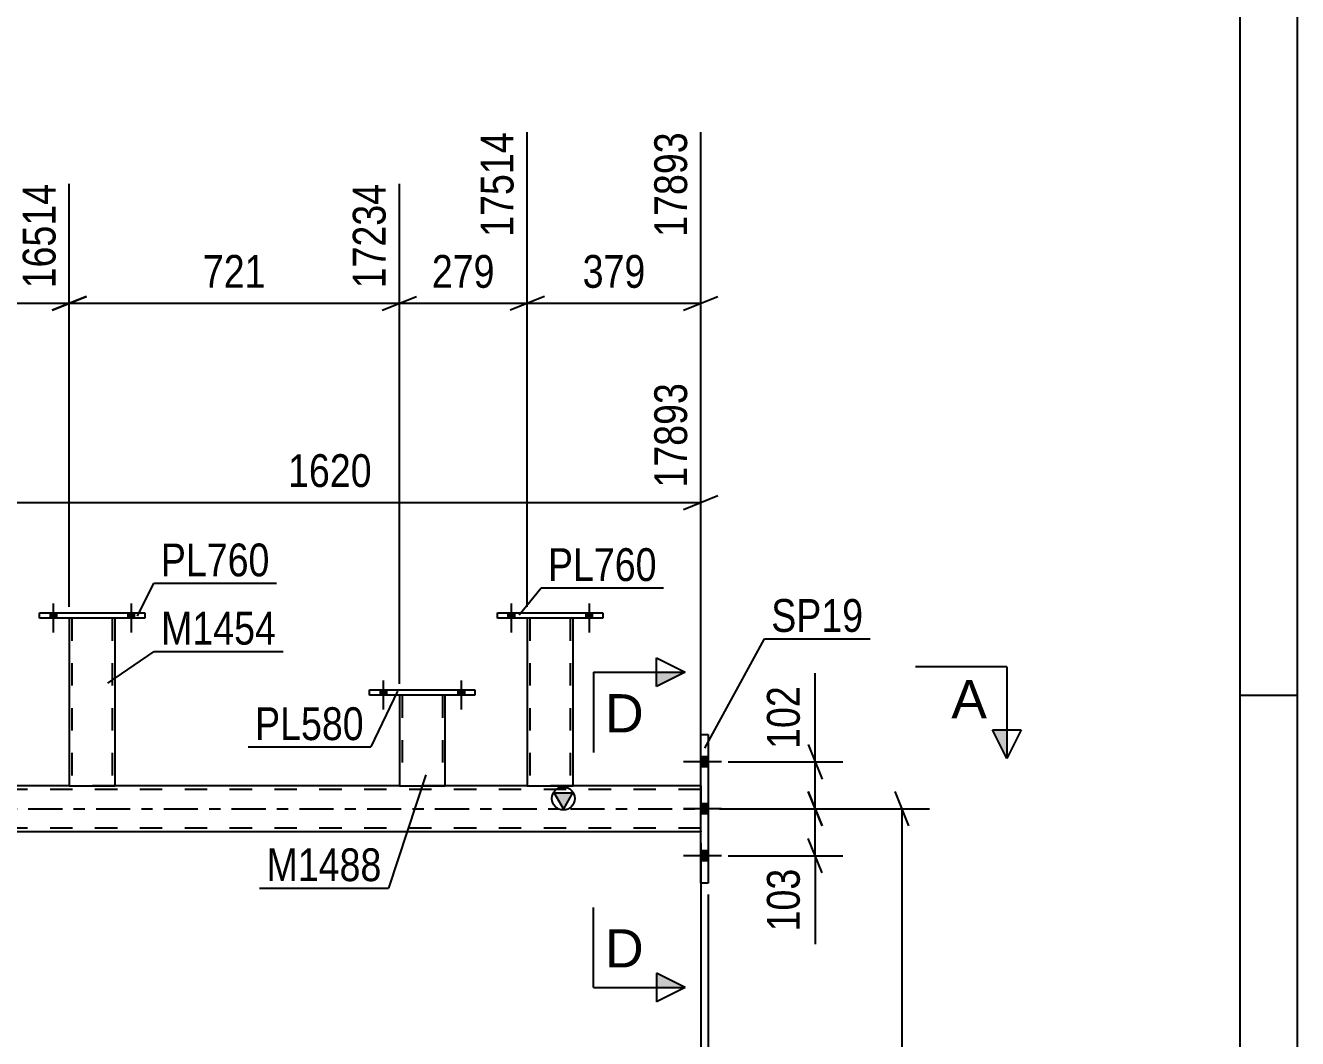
# Model space of a CAD drawing. Header units: millimetres. Extents: x -90 to 751, y -437 to 157.
# Drawn here: x 639.7 to 750.8, y -20.1 to 68.4 of the extents above; entities that cross this region are included whole.
import ezdxf

# ---------------------------------------------------------------- set-up
doc = ezdxf.new("R2010")
doc.units = ezdxf.units.MM
doc.linetypes.add('DXK_LINE_DOT2', pattern=[3.9198, 1.9599, -1.9599])
doc.linetypes.add('DXK_LINE_DOT3', pattern=[5.9187, 2.979, -0.9799, 0.9799, -0.9799])
doc.styles.add('Arial', font='ARIAL.TTF', dxfattribs={"height": 0.2})
doc.styles.add('Arial Narrow', font='ARIALN.TTF', dxfattribs={"height": 0.2})

# ---------------------------------------------------------------- blocks, each defined once
blk = doc.blocks.new('Unknown-814553232-1133')
at = {"color": 5, "linetype": 'Continuous'}
for p, q in [((750.81, -437.12), (750.81, 156.88)), ((745.81, -432.12), (745.81, 151.88)), ((750.81, 9.88), (745.81, 9.88))]:
    blk.add_line(p, q, dxfattribs=at)
blk = doc.blocks.new('Bolt-814553232-3927 - 3861')
at = {"linetype": 'Continuous'}
for points in [[(698.69, 4.54), (698.69, 3.66), (699.33, 3.66), (699.33, 4.54)], [(698.69, 4.54), (698.69, 3.66), (699.33, 3.66), (699.33, 4.54)], [(698.69, 4.54), (698.69, 3.66), (699.33, 3.66), (699.33, 4.54)], [(698.69, 0.44), (698.69, -0.44), (699.33, -0.44), (699.33, 0.44)], [(698.69, 0.44), (698.69, -0.44), (699.33, -0.44), (699.33, 0.44)], [(698.69, -3.66), (698.69, -4.54), (699.33, -4.54), (699.33, -3.66)], [(698.69, -3.66), (698.69, -4.54), (699.33, -4.54), (699.33, -3.66)], [(698.69, -3.66), (698.69, -4.54), (699.33, -4.54), (699.33, -3.66)]]:
    blk.add_hatch(color=1, dxfattribs=at).paths.add_polyline_path(points)
at = {"color": 1, "linetype": 'Continuous'}
for p, q in [((699.33, 4.54), (698.69, 4.54)), ((699.33, 4.54), (698.69, 4.54)), ((699.33, 4.54), (698.69, 4.54)), ((700.49, 4.1), (697.17, 4.1)), ((700.49, 4.1), (697.17, 4.1)), ((700.49, 4.1), (697.17, 4.1)), ((699.33, 3.66), (698.69, 3.66)), ((699.33, 3.66), (698.69, 3.66)), ((699.33, 3.66), (698.69, 3.66)), ((700.49, 0), (697.17, 0)), ((700.49, 0), (697.17, 0)), ((699.33, 0.44), (698.69, 0.44)), ((699.33, 0.44), (698.69, 0.44)), ((699.33, -0.44), (698.69, -0.44)), ((699.33, -0.44), (698.69, -0.44)), ((700.49, -4.1), (697.17, -4.1)), ((700.49, -4.1), (697.17, -4.1)), ((700.49, -4.1), (697.17, -4.1)), ((699.33, -3.66), (698.69, -3.66)), ((699.33, -3.66), (698.69, -3.66)), ((699.33, -3.66), (698.69, -3.66)), ((699.33, -4.54), (698.69, -4.54)), ((699.33, -4.54), (698.69, -4.54)), ((699.33, -4.54), (698.69, -4.54))]:
    blk.add_line(p, q, dxfattribs=at)
blk = doc.blocks.new('Part-814553232-3891 - 3861')
at = {"color": 2, "linetype": 'Continuous'}
for p, q in [((698.69, -6.5), (698.69, 6.5)), ((698.69, 6.5), (699.33, 6.5)), ((699.33, 6.5), (699.33, -6.5)), ((699.33, -6.5), (698.69, -6.5))]:
    blk.add_line(p, q, dxfattribs=at)
blk = doc.blocks.new('Part-814553232-9879 - 3861')
at = {"color": 2, "linetype": 'Continuous'}
for p, q in [((672.36, 9.91), (672.36, 2)), ((676.36, 2), (676.36, 9.91)), ((672.36, 2), (676.36, 2))]:
    blk.add_line(p, q, dxfattribs=at)
at = {"color": 7, "linetype": 'DXK_LINE_DOT2'}
for p, q in [((676.36, 9.91), (672.36, 9.91)), ((672.6, 9.91), (672.6, 2)), ((676.12, 9.91), (676.12, 2)), ((676.06, 2), (676.1, 2)), ((676.06, 2), (676.1, 2)), ((676.1, 2), (676.12, 2)), ((676.1, 2), (676.12, 2))]:
    blk.add_line(p, q, dxfattribs=at)
blk = doc.blocks.new('Part-814553232-3958 - 3861')
at = {"linetype": 'Continuous'}
blk.add_hatch(color=2, dxfattribs=at).paths.add_polyline_path([(686.69, 0), (685.89, 1.4), (687.49, 1.4)])
at = {"color": 7, "linetype": 'DXK_LINE_DOT2'}
for p, q in [((698.69, 1.68), (-17.02, 1.68)), ((647.53, 2), (643.53, 2)), ((676.36, 2), (672.36, 2)), ((687.53, 2), (683.53, 2)), ((698.69, 2), (698.69, -2)), ((698.69, -1.68), (-17.02, -1.68))]:
    blk.add_line(p, q, dxfattribs=at)
at = {"color": 2, "linetype": 'Continuous'}
for p, q in [((643.53, 2), (625.27, 2)), ((672.36, 2), (647.53, 2)), ((683.53, 2), (676.36, 2)), ((686.69, 0), (685.89, 1.4)), ((685.89, 1.4), (687.49, 1.4)), ((687.49, 1.4), (686.69, 0)), ((698.69, 2), (687.53, 2)), ((698.69, -2), (638.15, -2))]:
    blk.add_line(p, q, dxfattribs=at)
at = {"color": 7, "linetype": 'DXK_LINE_DOT3'}
blk.add_line((-17.02, 0), (698.69, 0), dxfattribs=at)
at = {"color": 2, "linetype": 'Continuous'}
blk.add_circle((686.69, 0.9), 1, dxfattribs=at)
blk = doc.blocks.new('Bolt-814553232-4112 - 3861')
at = {"linetype": 'Continuous'}
for points in [[(670.68, 9.91), (671.24, 9.91), (671.24, 10.39), (670.68, 10.39)], [(670.68, 9.91), (671.24, 9.91), (671.24, 10.39), (670.68, 10.39)], [(677.48, 9.91), (678.04, 9.91), (678.04, 10.39), (677.48, 10.39)], [(677.48, 9.91), (678.04, 9.91), (678.04, 10.39), (677.48, 10.39)]]:
    blk.add_hatch(color=1, dxfattribs=at).paths.add_polyline_path(points)
at = {"color": 1, "linetype": 'Continuous'}
for p, q in [((670.96, 11.19), (670.96, 8.67)), ((670.96, 11.19), (670.96, 8.67)), ((677.76, 11.19), (677.76, 8.67)), ((677.76, 11.19), (677.76, 8.67)), ((670.68, 10.39), (670.68, 9.91)), ((670.68, 10.39), (670.68, 9.91)), ((671.24, 10.39), (671.24, 9.91)), ((671.24, 10.39), (671.24, 9.91)), ((677.48, 10.39), (677.48, 9.91)), ((677.48, 10.39), (677.48, 9.91)), ((678.04, 10.39), (678.04, 9.91)), ((678.04, 10.39), (678.04, 9.91))]:
    blk.add_line(p, q, dxfattribs=at)
blk = doc.blocks.new('Bolt-814553232-4216 - 3861')
at = {"linetype": 'Continuous'}
for points in [[(641.85, 16.64), (642.41, 16.64), (642.41, 17.12), (641.85, 17.12)], [(641.85, 16.64), (642.41, 16.64), (642.41, 17.12), (641.85, 17.12)], [(648.65, 16.64), (649.21, 16.64), (649.21, 17.12), (648.65, 17.12)], [(648.65, 16.64), (649.21, 16.64), (649.21, 17.12), (648.65, 17.12)]]:
    blk.add_hatch(color=1, dxfattribs=at).paths.add_polyline_path(points)
at = {"color": 1, "linetype": 'Continuous'}
for p, q in [((642.13, 17.92), (642.13, 15.4)), ((642.13, 17.92), (642.13, 15.4)), ((648.93, 17.92), (648.93, 15.4)), ((648.93, 17.92), (648.93, 15.4)), ((641.85, 17.12), (641.85, 16.64)), ((641.85, 17.12), (641.85, 16.64)), ((642.41, 17.12), (642.41, 16.64)), ((642.41, 17.12), (642.41, 16.64)), ((648.65, 17.12), (648.65, 16.64)), ((648.65, 17.12), (648.65, 16.64)), ((649.21, 17.12), (649.21, 16.64)), ((649.21, 17.12), (649.21, 16.64))]:
    blk.add_line(p, q, dxfattribs=at)
blk = doc.blocks.new('Bolt-814553232-4221 - 3861')
at = {"linetype": 'Continuous'}
for points in [[(681.85, 16.64), (682.41, 16.64), (682.41, 17.12), (681.85, 17.12)], [(681.85, 16.64), (682.41, 16.64), (682.41, 17.12), (681.85, 17.12)], [(688.65, 16.64), (689.21, 16.64), (689.21, 17.12), (688.65, 17.12)], [(688.65, 16.64), (689.21, 16.64), (689.21, 17.12), (688.65, 17.12)]]:
    blk.add_hatch(color=1, dxfattribs=at).paths.add_polyline_path(points)
at = {"color": 1, "linetype": 'Continuous'}
for p, q in [((682.13, 17.92), (682.13, 15.4)), ((682.13, 17.92), (682.13, 15.4)), ((688.93, 17.92), (688.93, 15.4)), ((688.93, 17.92), (688.93, 15.4)), ((681.85, 17.12), (681.85, 16.64)), ((681.85, 17.12), (681.85, 16.64)), ((682.41, 17.12), (682.41, 16.64)), ((682.41, 17.12), (682.41, 16.64)), ((688.65, 17.12), (688.65, 16.64)), ((688.65, 17.12), (688.65, 16.64)), ((689.21, 17.12), (689.21, 16.64)), ((689.21, 17.12), (689.21, 16.64))]:
    blk.add_line(p, q, dxfattribs=at)
blk = doc.blocks.new('Part-814553232-4315 - 3861')
at = {"color": 2, "linetype": 'Continuous'}
for p, q in [((669.76, 10.39), (678.96, 10.39)), ((669.76, 9.91), (669.76, 10.39)), ((678.96, 10.39), (678.96, 9.91)), ((678.96, 9.91), (669.76, 9.91))]:
    blk.add_line(p, q, dxfattribs=at)
blk = doc.blocks.new('Part-814553232-4359 - 3861')
at = {"color": 2, "linetype": 'Continuous'}
for p, q in [((640.93, 17.12), (650.13, 17.12)), ((640.93, 16.64), (640.93, 17.12)), ((650.13, 17.12), (650.13, 16.64)), ((650.13, 16.64), (640.93, 16.64))]:
    blk.add_line(p, q, dxfattribs=at)
blk = doc.blocks.new('Part-814553232-4364 - 3861')
at = {"color": 2, "linetype": 'Continuous'}
for p, q in [((680.93, 17.12), (690.13, 17.12)), ((680.93, 16.64), (680.93, 17.12)), ((690.13, 17.12), (690.13, 16.64)), ((690.13, 16.64), (680.93, 16.64))]:
    blk.add_line(p, q, dxfattribs=at)
blk = doc.blocks.new('Part-814553232-9888 - 3861')
at = {"color": 2, "linetype": 'Continuous'}
for p, q in [((643.53, 16.64), (643.53, 2)), ((647.53, 2), (647.53, 16.64)), ((643.53, 2), (647.53, 2))]:
    blk.add_line(p, q, dxfattribs=at)
at = {"color": 7, "linetype": 'DXK_LINE_DOT2'}
for p, q in [((647.53, 16.64), (643.53, 16.64)), ((643.77, 16.64), (643.77, 2)), ((647.29, 16.64), (647.29, 2)), ((647.23, 2), (647.27, 2)), ((647.23, 2), (647.27, 2)), ((647.27, 2), (647.29, 2)), ((647.27, 2), (647.29, 2))]:
    blk.add_line(p, q, dxfattribs=at)
blk = doc.blocks.new('Part-814553232-9889 - 3861')
at = {"color": 2, "linetype": 'Continuous'}
for p, q in [((683.53, 16.64), (683.53, 2)), ((687.53, 2), (687.53, 16.64)), ((683.53, 2), (687.53, 2))]:
    blk.add_line(p, q, dxfattribs=at)
at = {"color": 7, "linetype": 'DXK_LINE_DOT2'}
for p, q in [((687.53, 16.64), (683.53, 16.64)), ((683.77, 16.64), (683.77, 2)), ((687.29, 16.64), (687.29, 2)), ((687.23, 2), (687.27, 2)), ((687.23, 2), (687.27, 2)), ((687.27, 2), (687.29, 2)), ((687.27, 2), (687.29, 2))]:
    blk.add_line(p, q, dxfattribs=at)
blk = doc.blocks.new('StraightDimension-814553232-21043 - 3861')
at = {"color": 7, "linetype": 'Continuous'}
for p, q in [((643.53, 17.64), (643.53, 54.59)), ((672.36, 10.91), (672.36, 54.59)), ((645.03, 44.75), (642.03, 43.55)), ((670.86, 43.55), (673.86, 44.75)), ((643.53, 44.15), (672.36, 44.15))]:
    blk.add_line(p, q, dxfattribs=at)
at = {"color": 0}
blk.add_wipeout([(661.28, 44.9), (661.28, 49.1), (654.6, 49.1), (654.6, 44.9)], dxfattribs=at)
at = {"color": 3, "style": 'Arial Narrow'}
blk.add_text('721', height=2.863, dxfattribs=at).set_placement((655.2, 45.5))
at = {"color": 0, "linetype": 'Continuous'}
blk.add_wipeout([(671.76, 55.19), (667.56, 55.19), (667.56, 44.85), (671.76, 44.85)], dxfattribs=at)
at = {"color": 3, "linetype": 'Continuous', "style": 'Arial Narrow'}
blk.add_text('17234', height=2.863, rotation=90.0002, dxfattribs=at).set_placement((671.16, 45.45))
blk = doc.blocks.new('StraightDimension-814553232-26634 - 3861')
at = {"color": 7, "linetype": 'Continuous'}
for p, q in [((708.68, 4.1), (708.68, 11.83)), ((708.68, 4.1), (708.68, 11.83)), ((708.08, 5.6), (709.28, 2.6)), ((701.07, 4.1), (711.08, 4.1)), ((708.68, 0), (708.68, 4.1)), ((709.28, -1.5), (708.08, 1.5)), ((701.07, 0), (711.08, 0))]:
    blk.add_line(p, q, dxfattribs=at)
at = {"color": 0}
blk.add_wipeout([(707.93, 11.31), (703.73, 11.31), (703.73, 4.62), (707.93, 4.62)], dxfattribs=at)
at = {"color": 3, "style": 'Arial Narrow'}
blk.add_text('102', height=2.863, rotation=90.0002, dxfattribs=at).set_placement((707.33, 5.23))
blk = doc.blocks.new('StraightDimension-814553232-21041 - 3861')
at = {"color": 7, "linetype": 'Continuous'}
for p, q in [((683.53, 17.64), (683.53, 59.09)), ((698.69, 3), (698.69, 59.09)), ((685.03, 44.75), (682.03, 43.55)), ((697.19, 43.55), (700.19, 44.75)), ((683.53, 44.15), (698.69, 44.15))]:
    blk.add_line(p, q, dxfattribs=at)
at = {"color": 0}
blk.add_wipeout([(694.45, 44.9), (694.45, 49.1), (687.77, 49.1), (687.77, 44.9)], dxfattribs=at)
at = {"color": 3, "style": 'Arial Narrow'}
blk.add_text('379', height=2.863, dxfattribs=at).set_placement((688.37, 45.5))
at = {"color": 0, "linetype": 'Continuous'}
blk.add_wipeout([(698.09, 59.69), (693.89, 59.69), (693.89, 49.35), (698.09, 49.35)], dxfattribs=at)
at = {"color": 3, "linetype": 'Continuous', "style": 'Arial Narrow'}
blk.add_text('17893', height=2.863, rotation=90.0002, dxfattribs=at).set_placement((697.49, 49.95))
blk = doc.blocks.new('StraightDimension-814553232-21044 - 3861')
at = {"color": 7, "linetype": 'Continuous'}
for p, q in [((621.27, 10.91), (621.27, 54.59)), ((643.53, 17.64), (643.53, 54.59)), ((622.77, 44.75), (619.77, 43.55)), ((642.03, 43.55), (645.03, 44.75)), ((621.27, 44.15), (643.53, 44.15))]:
    blk.add_line(p, q, dxfattribs=at)
at = {"color": 0}
blk.add_wipeout([(635.74, 44.9), (635.74, 49.1), (629.06, 49.1), (629.06, 44.9)], dxfattribs=at)
at = {"color": 3, "style": 'Arial Narrow'}
blk.add_text('556', height=2.863, dxfattribs=at).set_placement((629.66, 45.5))
at = {"color": 0, "linetype": 'Continuous'}
blk.add_wipeout([(642.93, 55.19), (638.73, 55.19), (638.73, 44.85), (642.93, 44.85)], dxfattribs=at)
at = {"color": 3, "linetype": 'Continuous', "style": 'Arial Narrow'}
blk.add_text('16514', height=2.863, rotation=90.0002, dxfattribs=at).set_placement((642.33, 45.45))
blk = doc.blocks.new('StraightDimension-814553232-4885 - 3861')
at = {"color": 7, "linetype": 'Continuous'}
for p, q in [((627.25, -3.5), (626.05, -0.5)), ((644.52, -2), (623.8, -2)), ((626.65, -123.22), (626.65, -2)), ((626.05, -121.72), (627.25, -124.72)), ((618.26, -123.22), (629.05, -123.22))]:
    blk.add_line(p, q, dxfattribs=at)
at = {"color": 0}
blk.add_wipeout([(625.9, -58.35), (621.7, -58.35), (621.7, -66.87), (625.9, -66.87)], dxfattribs=at)
at = {"color": 3, "style": 'Arial Narrow'}
blk.add_text('3031', height=2.863, rotation=90.0002, dxfattribs=at).set_placement((625.3, -66.27))
blk = doc.blocks.new('StraightDimension-814553232-26635 - 3861')
at = {"color": 7, "linetype": 'Continuous'}
for p, q in [((708.08, 1.5), (709.28, -1.5)), ((701.07, 0), (711.08, 0)), ((708.68, -4.1), (708.68, 0)), ((709.28, -5.6), (708.08, -2.6)), ((701.07, -4.1), (711.08, -4.1)), ((708.68, -4.1), (708.68, -11.83)), ((708.68, -4.1), (708.68, -11.83))]:
    blk.add_line(p, q, dxfattribs=at)
at = {"color": 0}
blk.add_wipeout([(707.93, -4.63), (703.73, -4.63), (703.73, -11.31), (707.93, -11.31)], dxfattribs=at)
at = {"color": 3, "style": 'Arial Narrow'}
blk.add_text('103', height=2.863, rotation=90.0002, dxfattribs=at).set_placement((707.33, -10.71))
blk = doc.blocks.new('StraightDimension-814553232-4864 - 3861')
at = {"color": 7, "linetype": 'Continuous'}
for p, q in [((698.69, -3), (698.69, -66.83)), ((653.12, -122.22), (653.12, -61.58)), ((654.62, -63.83), (651.62, -65.03)), ((653.12, -64.43), (698.69, -64.43)), ((697.19, -65.03), (700.19, -63.83))]:
    blk.add_line(p, q, dxfattribs=at)
at = {"color": 0}
blk.add_wipeout([(680.16, -63.68), (680.16, -59.48), (671.65, -59.48), (671.65, -63.68)], dxfattribs=at)
at = {"color": 3, "style": 'Arial Narrow'}
blk.add_text('1139', height=2.863, dxfattribs=at).set_placement((672.25, -63.08))
blk = doc.blocks.new('StraightDimension-814553232-4875 - 3861')
at = {"color": 7, "linetype": 'Continuous'}
for p, q in [((716.87, -1.5), (715.67, 1.5)), ((700.33, 0), (718.67, 0)), ((716.27, -125.86), (716.27, 0)), ((715.67, -124.36), (716.87, -127.36)), ((654.76, -125.86), (718.67, -125.86))]:
    blk.add_line(p, q, dxfattribs=at)
at = {"color": 0}
blk.add_wipeout([(715.52, -58.67), (711.32, -58.67), (711.32, -67.19), (715.52, -67.19)], dxfattribs=at)
at = {"color": 3, "style": 'Arial Narrow'}
blk.add_text('3147', height=2.863, rotation=90.0002, dxfattribs=at).set_placement((714.92, -66.59))
blk = doc.blocks.new('StraightDimension-814553232-5199 - 3861')
at = {"color": 7, "linetype": 'Continuous'}
blk.add_line((699.33, -7.5), (699.33, -161.6), dxfattribs=at)
blk = doc.blocks.new('StraightDimension-814553232-20734 - 3861')
at = {"color": 7, "linetype": 'Continuous'}
for p, q in [((633.9, -1), (633.9, 37.19)), ((698.69, 3), (698.69, 37.19)), ((635.4, 27.35), (632.4, 26.15)), ((633.9, 26.75), (698.69, 26.75)), ((697.19, 26.15), (700.19, 27.35))]:
    blk.add_line(p, q, dxfattribs=at)
at = {"color": 0}
blk.add_wipeout([(670.55, 27.5), (670.55, 31.7), (662.04, 31.7), (662.04, 27.5)], dxfattribs=at)
at = {"color": 3, "style": 'Arial Narrow'}
blk.add_text('1620', height=2.863, dxfattribs=at).set_placement((662.64, 28.1))
at = {"color": 0, "linetype": 'Continuous'}
blk.add_wipeout([(698.09, 37.79), (693.89, 37.79), (693.89, 27.45), (698.09, 27.45)], dxfattribs=at)
at = {"color": 3, "linetype": 'Continuous', "style": 'Arial Narrow'}
blk.add_text('17893', height=2.863, rotation=90.0002, dxfattribs=at).set_placement((697.49, 28.05))
blk = doc.blocks.new('StraightDimension-814553232-21042 - 3861')
at = {"color": 7, "linetype": 'Continuous'}
for p, q in [((683.53, 17.64), (683.53, 59.09)), ((672.36, 10.91), (672.36, 54.59)), ((670.86, 43.55), (673.86, 44.75)), ((685.03, 44.75), (682.03, 43.55)), ((672.36, 44.15), (683.53, 44.15))]:
    blk.add_line(p, q, dxfattribs=at)
at = {"color": 0}
blk.add_wipeout([(681.28, 44.9), (681.28, 49.1), (674.6, 49.1), (674.6, 44.9)], dxfattribs=at)
at = {"color": 3, "style": 'Arial Narrow'}
blk.add_text('279', height=2.863, dxfattribs=at).set_placement((675.2, 45.5))
at = {"color": 0, "linetype": 'Continuous'}
blk.add_wipeout([(682.93, 59.69), (678.73, 59.69), (678.73, 49.35), (682.93, 49.35)], dxfattribs=at)
at = {"color": 3, "linetype": 'Continuous', "style": 'Arial Narrow'}
blk.add_text('17514', height=2.863, rotation=90.0002, dxfattribs=at).set_placement((682.33, 49.95))
blk = doc.blocks.new('Mark-814553232-3887 - 3861')
at = {"color": 30, "linetype": 'Continuous'}
for p, q in [((699.03, 5.3), (704.24, 14.85)), ((704.24, 14.85), (713.48, 14.85))]:
    blk.add_line(p, q, dxfattribs=at)
at = {"color": 0}
blk.add_wipeout([(712.88, 15.45), (712.88, 18.45), (704.84, 18.45), (704.84, 15.45)], dxfattribs=at)
blk.add_wipeout([(712.88, 15.45), (712.88, 18.45), (704.84, 18.45), (704.84, 15.45)], dxfattribs=at)
at = {"color": 3, "style": 'Arial Narrow'}
blk.add_text('SP19', height=2.863, dxfattribs=at).set_placement((704.84, 15.45))
blk = doc.blocks.new('SectionMark-814553232-5583 - 3861')
at = {"linetype": 'Continuous'}
blk.add_hatch(color=6, dxfattribs=at).paths.add_polyline_path([(724.18, 6.9), (725.43, 6.9), (725.43, 4.4)])
at = {"color": 6, "linetype": 'Continuous'}
for p, q in [((725.43, 12.4), (717.43, 12.4)), ((725.43, 12.4), (725.43, 4.4)), ((724.18, 6.9), (726.68, 6.9)), ((725.43, 4.4), (724.18, 6.9)), ((726.68, 6.9), (725.43, 4.4))]:
    blk.add_line(p, q, dxfattribs=at)
at = {"color": 0, "linetype": 'Continuous'}
blk.add_wipeout([(723.68, 7.9), (723.68, 11.4), (720.57, 11.4), (720.57, 7.9)], dxfattribs=at)
at = {"color": 3, "linetype": 'Continuous', "style": 'Arial'}
blk.add_text('A', height=3.34, dxfattribs=at).set_placement((720.57, 7.9))
blk = doc.blocks.new('Mark-814553232-20685 - 3861')
at = {"color": 30, "linetype": 'Continuous'}
for p, q in [((646.89, 10.96), (650.95, 13.74)), ((650.95, 13.74), (662.2, 13.74))]:
    blk.add_line(p, q, dxfattribs=at)
at = {"color": 0}
blk.add_wipeout([(661.6, 14.34), (661.6, 17.34), (651.55, 17.34), (651.55, 14.34)], dxfattribs=at)
blk.add_wipeout([(661.6, 14.34), (661.6, 17.34), (651.55, 17.34), (651.55, 14.34)], dxfattribs=at)
at = {"color": 3, "style": 'Arial Narrow'}
blk.add_text('M1454', height=2.863, dxfattribs=at).set_placement((651.55, 14.34))
blk = doc.blocks.new('Mark-814553232-4360 - 3861')
at = {"color": 30, "linetype": 'Continuous'}
for p, q in [((682.83, 16.95), (684.74, 19.29)), ((684.74, 19.29), (695.44, 19.29))]:
    blk.add_line(p, q, dxfattribs=at)
at = {"color": 0}
blk.add_wipeout([(694.84, 19.89), (694.84, 22.89), (685.34, 22.89), (685.34, 19.89)], dxfattribs=at)
blk.add_wipeout([(694.84, 19.89), (694.84, 22.89), (685.34, 22.89), (685.34, 19.89)], dxfattribs=at)
at = {"color": 3, "style": 'Arial Narrow'}
blk.add_text('PL760', height=2.863, dxfattribs=at).set_placement((685.34, 19.89))
blk = doc.blocks.new('SectionMark-814553232-5593 - 3861')
at = {"linetype": 'Continuous'}
for points in [[(694.83, 10.67), (694.83, 11.92), (697.33, 11.92)], [(694.83, -15.61), (694.83, -14.36), (697.33, -15.61)]]:
    blk.add_hatch(color=6, dxfattribs=at).paths.add_polyline_path(points)
at = {"color": 6, "linetype": 'Continuous'}
for p, q in [((694.83, 10.67), (694.83, 13.17)), ((694.83, 13.17), (697.33, 11.92)), ((689.33, 11.92), (689.33, 4.92)), ((689.33, 11.92), (697.33, 11.92)), ((697.33, 11.92), (694.83, 10.67)), ((689.33, -15.61), (689.33, -8.61)), ((697.33, -15.61), (694.83, -14.36)), ((694.83, -14.36), (694.83, -16.86)), ((689.33, -15.61), (697.33, -15.61)), ((697.33, -15.61), (694.83, -16.86))]:
    blk.add_line(p, q, dxfattribs=at)
at = {"color": 0, "linetype": 'Continuous'}
for points in [[(693.7, 6.67), (693.7, 10.17), (690.33, 10.17), (690.33, 6.67)], [(693.7, -13.86), (693.7, -10.36), (690.33, -10.36), (690.33, -13.86)]]:
    blk.add_wipeout(points, dxfattribs=at)
at = {"color": 3, "linetype": 'Continuous', "style": 'Arial'}
for p in [(690.33, 6.67), (690.33, -13.86)]:
    blk.add_text('D', height=3.34, dxfattribs=at).set_placement(p)
blk = doc.blocks.new('Mark-814553232-4355 - 3861')
at = {"color": 30, "linetype": 'Continuous'}
for p, q in [((649.48, 16.81), (650.93, 19.7)), ((650.93, 19.7), (661.63, 19.7))]:
    blk.add_line(p, q, dxfattribs=at)
at = {"color": 0}
blk.add_wipeout([(661.03, 20.3), (661.03, 23.3), (651.53, 23.3), (651.53, 20.3)], dxfattribs=at)
blk.add_wipeout([(661.03, 20.3), (661.03, 23.3), (651.53, 23.3), (651.53, 20.3)], dxfattribs=at)
at = {"color": 3, "style": 'Arial Narrow'}
blk.add_text('PL760', height=2.863, dxfattribs=at).set_placement((651.53, 20.3))
blk = doc.blocks.new('Mark-814553232-20691 - 3861')
at = {"color": 30, "linetype": 'Continuous'}
for p in [(672.21, 10.27), (659.16, 5.4)]:
    blk.add_line(p, (669.86, 5.4), dxfattribs=at)
at = {"color": 0}
blk.add_wipeout([(669.26, 6), (669.26, 9), (659.76, 9), (659.76, 6)], dxfattribs=at)
blk.add_wipeout([(669.26, 6), (669.26, 9), (659.76, 9), (659.76, 6)], dxfattribs=at)
at = {"color": 3, "style": 'Arial Narrow'}
blk.add_text('PL580', height=2.863, dxfattribs=at).set_placement((659.76, 6))
blk = doc.blocks.new('Mark-814553232-20694 - 3861')
at = {"color": 30, "linetype": 'Continuous'}
for p in [(674.68, 2.97), (660.16, -6.92)]:
    blk.add_line(p, (671.42, -6.92), dxfattribs=at)
at = {"color": 0}
blk.add_wipeout([(670.82, -6.32), (670.82, -3.32), (660.76, -3.32), (660.76, -6.32)], dxfattribs=at)
blk.add_wipeout([(670.82, -6.32), (670.82, -3.32), (660.76, -3.32), (660.76, -6.32)], dxfattribs=at)
at = {"color": 3, "style": 'Arial Narrow'}
blk.add_text('M1488', height=2.863, dxfattribs=at).set_placement((660.76, -6.32))

msp = doc.modelspace()

# ---------------------------------------------------------------- block references
for name in ['Unknown-814553232-1133', 'Bolt-814553232-4216 - 3861', 'Bolt-814553232-4221 - 3861', 'Part-814553232-4359 - 3861', 'Part-814553232-4364 - 3861', 'Part-814553232-9888 - 3861', 'Part-814553232-9889 - 3861', 'Bolt-814553232-4112 - 3861', 'Part-814553232-4315 - 3861', 'Part-814553232-9879 - 3861', 'Part-814553232-3891 - 3861', 'Bolt-814553232-3927 - 3861', 'Part-814553232-3958 - 3861']:
    msp.add_blockref(name, (0, 0))

# ---------------------------------------------------------------- next in the draw order: block references
for name in ['StraightDimension-814553232-21041 - 3861', 'StraightDimension-814553232-21043 - 3861', 'StraightDimension-814553232-26634 - 3861', 'StraightDimension-814553232-4885 - 3861', 'StraightDimension-814553232-4864 - 3861']:
    msp.add_blockref(name, (0, 0))

# ---------------------------------------------------------------- next in the draw order: block references
for name in ['StraightDimension-814553232-21044 - 3861', 'StraightDimension-814553232-26635 - 3861']:
    msp.add_blockref(name, (0, 0))

# ---------------------------------------------------------------- next in the draw order: block references
msp.add_blockref('StraightDimension-814553232-4875 - 3861', (0, 0))

# ---------------------------------------------------------------- next in the draw order: block references
for name in ['StraightDimension-814553232-20734 - 3861', 'StraightDimension-814553232-5199 - 3861']:
    msp.add_blockref(name, (0, 0))

# ---------------------------------------------------------------- next in the draw order: block references
for name in ['StraightDimension-814553232-21042 - 3861', 'Mark-814553232-3887 - 3861', 'Mark-814553232-20694 - 3861']:
    msp.add_blockref(name, (0, 0))

# ---------------------------------------------------------------- next in the draw order: block references
for name in ['Mark-814553232-4360 - 3861', 'SectionMark-814553232-5583 - 3861']:
    msp.add_blockref(name, (0, 0))

# ---------------------------------------------------------------- next in the draw order: block references
for name in ['Mark-814553232-20685 - 3861', 'SectionMark-814553232-5593 - 3861', 'Mark-814553232-20691 - 3861']:
    msp.add_blockref(name, (0, 0))

# ---------------------------------------------------------------- next in the draw order: block references
msp.add_blockref('Mark-814553232-4355 - 3861', (0, 0))

doc.saveas('drawing.dxf')
